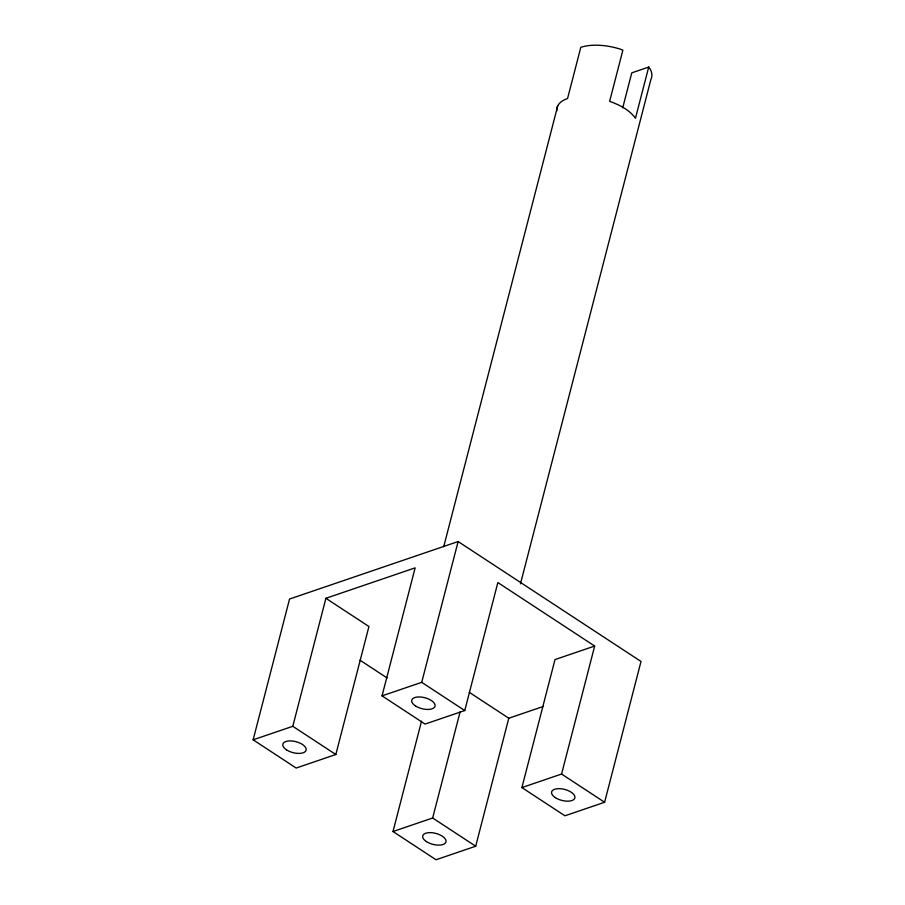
<?xml version="1.0" encoding="UTF-8"?>
<svg xmlns="http://www.w3.org/2000/svg" width="905" height="905" viewBox="0 0 905 905"><rect width="100%" height="100%" fill="white"/><g stroke="black" fill="none" stroke-linecap="round" stroke-linejoin="round"><path stroke-width="1.36" d="M253.14 739.815L292.801 726.296L325.902 598.296L368.935 626.52L335.834 754.51L296.173 768.04L253.14 739.815L289.555 599.031L458.122 541.541L641.012 661.476L604.608 802.26L564.935 815.79L521.902 787.576L555.003 659.575L594.675 646.057L561.575 774.047L521.902 787.576M594.675 646.057L497.852 582.56L464.751 710.549L425.079 724.079L382.046 695.855L415.146 567.865L325.902 598.296M443.722 546.699L557.718 105.919M382.046 695.855L421.719 682.336L458.122 541.541M543.43 706.42L508.791 718.231L475.691 846.22L436.029 859.75L392.996 831.525L421.515 721.24M392.996 831.525L432.658 818.007L460.125 711.805M622.708 107.876L631.769 72.853L648.704 67.072L650.028 68.769A42.003 19.853 14.5 0 1 650.899 79.459L520.454 583.849M648.704 67.072L635.457 118.272C629.326 109.686 619.348 104.822 609.642 101.337L622.878 50.148L619.914 49.017A42.003 19.853 14.5 0 0 580.806 47.343L567.559 98.532A42.003 19.853 14.5 0 0 556.756 111.01M469.254 692.302L508.791 718.231M421.719 682.336L464.751 710.549M561.575 774.047L604.608 802.26M359.975 660.175L387.136 677.992M292.801 726.296L335.834 754.51M432.658 818.007L475.691 846.22M415.463 705.911A12.003 5.668 14.5 0 0 434.819 706.737A12.003 5.668 14.5 0 0 419.909 696.963A12.003 5.668 14.5 0 0 415.463 705.911M555.319 797.622A12.003 5.668 14.5 0 0 574.675 798.459A12.003 5.668 14.5 0 0 559.765 788.674A12.003 5.668 14.5 0 0 555.319 797.622M286.557 749.872A12.003 5.668 14.5 0 0 305.913 750.698A12.003 5.668 14.5 0 0 291.003 740.924A12.003 5.668 14.5 0 0 286.557 749.872M426.413 841.582A12.003 5.668 14.5 0 0 445.769 842.408A12.003 5.668 14.5 0 0 430.859 832.634A12.003 5.668 14.5 0 0 426.413 841.582"/></g></svg>
